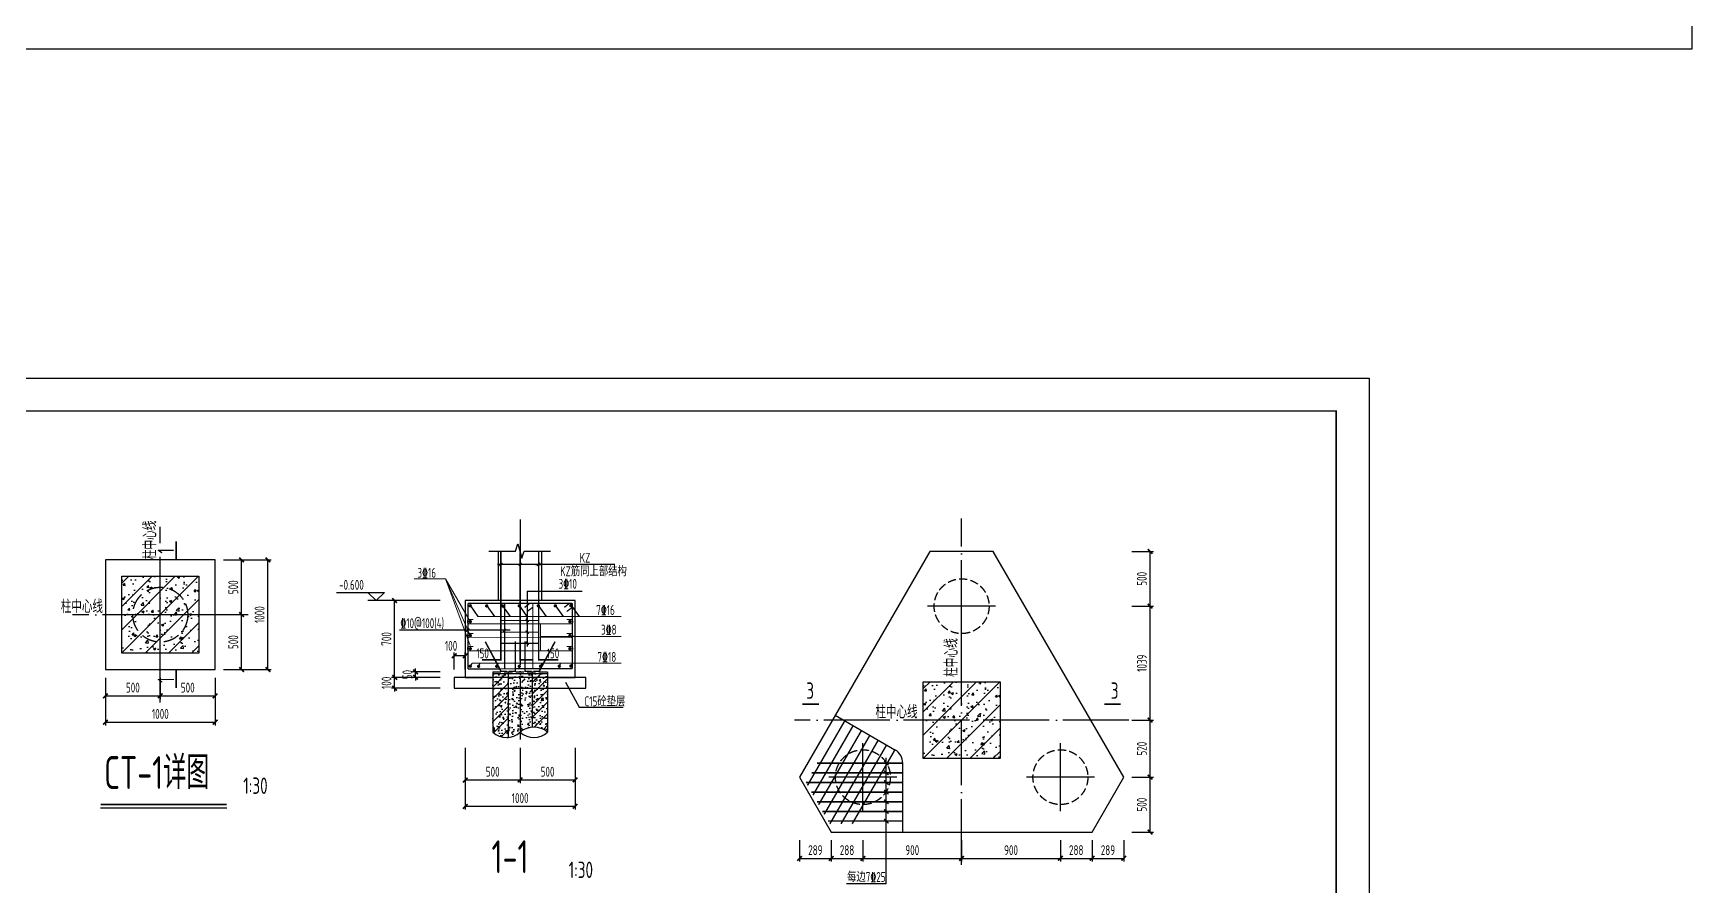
# Model space of a CAD drawing. Extents: x 9732137 to 18866768, y -962146 to 246094.
# Drawn here: x 9810778 to 9861157, y 81863 to 107776 of the extents above; entities that cross this region are included whole.
import ezdxf
from ezdxf.enums import TextEntityAlignment as Align

# ---------------------------------------------------------------- set-up
doc = ezdxf.new("R2010")
doc.units = 0
doc.header["$LTSCALE"] = 1000
doc.linetypes.add('DASH', pattern=[0.35, 0.25, -0.1])
doc.linetypes.add('DOTE', pattern=[2.42, 2, -0.2, 0.02, -0.2])
doc.layers.get('0').update_dxf_attribs({"linetype": 'CONTINUOUS'})
doc.layers.get('Defpoints').update_dxf_attribs({"linetype": 'CONTINUOUS'})
for name, color, linetype, lineweight in [('120', 9, 'CONTINUOUS', 18), ('1530', 3, 'CONTINUOUS', 18), ('rein', 6, 'ByLayer', 18)]:
    doc.layers.add(name, color=color, linetype=linetype, lineweight=lineweight)
for name, color, linetype in [('1506', 2, 'CONTINUOUS'), ('6', 7, 'CONTINUOUS'), ('708', 2, 'CONTINUOUS'), ('AXIS', 1, 'DOTE'), ('BORDER', 7, 'CONTINUOUS'), ('DIM', 3, 'CONTINUOUS'), ('DOTE', 1, 'DOTE'), ('HATCH', 254, 'CONTINUOUS'), ('NUM', 7, 'CONTINUOUS'), ('PUB_DIM', 3, 'CONTINUOUS'), ('PUB_TEXT', 7, 'CONTINUOUS'), ('TEXT', 7, 'CONTINUOUS'), ('THICK', 6, 'CONTINUOUS'), ('THIN', 7, 'CONTINUOUS'), ('文字', 7, 'CONTINUOUS'), ('桩', 3, 'CONTINUOUS'), ('桩中心线', 6, 'CONTINUOUS')]:
    doc.layers.add(name, color=color, linetype=linetype)
doc.styles.add('_HZTXT', font='txt', dxfattribs={"width": 0.8, "bigfont": 'HZTXT'})
doc.styles.add('TSSD_Dimension', font='Tssdeng.shx', dxfattribs={"width": 0.7, "bigfont": 'hztxt.shx'})
doc.styles.add('TSSD_Norm', font='Tssdeng.shx', dxfattribs={"width": 0.7, "bigfont": 'hztxt.shx'})
doc.styles.add('TSSD_Rein', font='Tssdeng.shx', dxfattribs={"width": 0.7, "bigfont": 'hztxt.shx'})
doc.dimstyles.new('TSSD_30_100', dxfattribs={"dimtxt": 300, "dimasz": 100, "dimexe": 100, "dimexo": 250, "dimgap": 100, "dimtad": 1, "dimdec": 0, "dimlfac": 0.3, "dimzin": 0, "dimdsep": 46, "dimtxsty": 'TSSD_Dimension', "dimblk": 'ARCHTICK', "dimcen": 0, "dimclrt": 7, "dimadec": 0, "dimazin": 0, "dimtfac": 1, "dimtdec": 0, "dimtix": 1, "dimtmove": 2, "dimatfit": 3, "dimfxl": 1, "dimtolj": 1, "dimtzin": 0, "dimarcsym": 0})
pattern_1 = [(50, (7773912.56, -1301421.8), (358.63009, -31.376067), [37.5, -412.5]), (355, (7773912.56, -1301421.8), (-69.375667, 376.096067), [30, -330]), (100.4514, (7773942.45, -1301424.4), (289.25469, 344.71977), [31.870095, -350.571056]), (46.1842, (7773912.56, -1301321.8), (533.620524, -82.75951), [56.25, -618.75]), (96.6356, (7773957.03, -1301328.7), (467.33135, 487.05894), [47.80514, -525.8565]), (351.1842, (7773912.56, -1301321.8), (467.33097, 487.0593), [45, -495]), (21, (7773962.56, -1301346.8), (298.453526, -201.309445), [37.5, -412.5]), (326, (7773962.56, -1301346.8), (121.657666, 362.57502), [30, -330]), (71.4514, (7773987.43, -1301363.58), (420.111314, 161.26525), [31.870095, -350.571056]), (37.5, (7773912.56, -1301421.8), (6.0799277, 166.446927), [0, -326, 0, -335, 0, -331.25]), (7.5, (7773912.56, -1301421.8), (131.534769, 197.205856), [0, -191, 0, -318.5, 0, -126.25]), (327.5, (7773801.06, -1301421.8), (266.911218, -11.277436), [0, -125, 0, -390, 0, -517.5]), (317.5, (7773751.06, -1301421.8), (291.593085, 50.052491), [0, -162.5, 0, -259, 0, -367.5]), (45, (7773912.56, -1301421.8), (-176.776695, 176.776695), [])]

# ---------------------------------------------------------------- blocks, each defined once
blk = doc.blocks.new('_ArchTick')
at = {"color": 0, "linetype": 'ByBlock', "const_width": 0.5}
blk.add_lwpolyline([(-0.71, -0.71), (0.71, 0.71)], dxfattribs=at)
blk = doc.blocks.new('*D925')
at = {"layer": 'Defpoints', "color": 0}
for p in [(9812973, 88437, 29), (9814640, 88437), (9814640, 87637)]:
    blk.add_point(p, dxfattribs=at)
at = {"layer": 'DIM', "color": 0, "lineweight": -2}
for p, q in [((9812973, 88187), (9812973, 87537)), ((9814640, 88187), (9814640, 87537)), ((9812973, 87637), (9814640, 87637))]:
    blk.add_line(p, q, dxfattribs=at)
at = {"layer": 'DIM', "color": 0, "lineweight": -2, "xscale": 100, "yscale": 100, "zscale": 100, "rotation": 180}
blk.add_blockref('_ArchTick', (9812973, 87637), dxfattribs=at)
at = {"layer": 'DIM', "color": 0, "lineweight": -2, "xscale": 100, "yscale": 100, "zscale": 100}
blk.add_blockref('_ArchTick', (9814640, 87637), dxfattribs=at)
at = {"layer": 'DIM', "color": 7, "insert": (9813806, 87887), "char_height": 300, "attachment_point": 5, "style": 'TSSD_Dimension'}
blk.add_mtext('\\A1;500', dxfattribs=at)
blk = doc.blocks.new('*D926')
at = {"layer": 'Defpoints', "color": 0}
for p in [(9814640, 88437), (9816306, 88437), (9816306, 87637)]:
    blk.add_point(p, dxfattribs=at)
at = {"layer": 'DIM', "color": 0, "lineweight": -2}
for p, q in [((9814640, 88187), (9814640, 87537)), ((9816306, 88187), (9816306, 87537)), ((9814640, 87637), (9816306, 87637))]:
    blk.add_line(p, q, dxfattribs=at)
at = {"layer": 'DIM', "color": 0, "lineweight": -2, "xscale": 100, "yscale": 100, "zscale": 100, "rotation": 180}
blk.add_blockref('_ArchTick', (9814640, 87637), dxfattribs=at)
at = {"layer": 'DIM', "color": 0, "lineweight": -2, "xscale": 100, "yscale": 100, "zscale": 100}
blk.add_blockref('_ArchTick', (9816306, 87637), dxfattribs=at)
at = {"layer": 'DIM', "color": 7, "insert": (9815473, 87887), "char_height": 300, "attachment_point": 5, "style": 'TSSD_Dimension'}
blk.add_mtext('\\A1;500', dxfattribs=at)
blk = doc.blocks.new('*D927')
at = {"layer": 'Defpoints', "color": 0}
for p in [(9816306, 90104), (9817106, 90104), (9816306, 88437)]:
    blk.add_point(p, dxfattribs=at)
at = {"layer": 'DIM', "color": 0, "lineweight": -2}
for p, q in [((9816556, 90104), (9817206, 90104)), ((9817106, 88437), (9817106, 90104)), ((9816556, 88437), (9817206, 88437))]:
    blk.add_line(p, q, dxfattribs=at)
at = {"layer": 'DIM', "color": 0, "lineweight": -2, "xscale": 100, "yscale": 100, "zscale": 100}
for p, rotation in [((9817106, 90104), 90), ((9817106, 88437), 270)]:
    blk.add_blockref('_ArchTick', p, dxfattribs=dict(at, rotation=rotation))
at = {"layer": 'DIM', "color": 7, "insert": (9816856, 89270), "char_height": 300, "attachment_point": 5, "rotation": 90, "style": 'TSSD_Dimension'}
blk.add_mtext('\\A1;500', dxfattribs=at)
blk = doc.blocks.new('*D928')
at = {"layer": 'Defpoints', "color": 0}
for p in [(9816306, 91770), (9817106, 91770), (9816306, 90104)]:
    blk.add_point(p, dxfattribs=at)
at = {"layer": 'DIM', "color": 0, "lineweight": -2}
for p, q in [((9816556, 91770), (9817206, 91770)), ((9817106, 90104), (9817106, 91770)), ((9816556, 90104), (9817206, 90104))]:
    blk.add_line(p, q, dxfattribs=at)
at = {"layer": 'DIM', "color": 0, "lineweight": -2, "xscale": 100, "yscale": 100, "zscale": 100}
for p, rotation in [((9817106, 91770), 90), ((9817106, 90104), 270)]:
    blk.add_blockref('_ArchTick', p, dxfattribs=dict(at, rotation=rotation))
at = {"layer": 'DIM', "color": 7, "insert": (9816856, 90937), "char_height": 300, "attachment_point": 5, "rotation": 90, "style": 'TSSD_Dimension'}
blk.add_mtext('\\A1;500', dxfattribs=at)
blk = doc.blocks.new('*D929')
at = {"layer": 'Defpoints', "color": 0}
for p in [(9812973, 88437, 29), (9816306, 88437), (9816306, 86837)]:
    blk.add_point(p, dxfattribs=at)
at = {"layer": 'DIM', "color": 0, "lineweight": -2}
for p, q in [((9812973, 88187), (9812973, 86737)), ((9816306, 88187), (9816306, 86737)), ((9812973, 86837), (9816306, 86837))]:
    blk.add_line(p, q, dxfattribs=at)
at = {"layer": 'DIM', "color": 0, "lineweight": -2, "xscale": 100, "yscale": 100, "zscale": 100, "rotation": 180}
blk.add_blockref('_ArchTick', (9812973, 86837), dxfattribs=at)
at = {"layer": 'DIM', "color": 0, "lineweight": -2, "xscale": 100, "yscale": 100, "zscale": 100}
blk.add_blockref('_ArchTick', (9816306, 86837), dxfattribs=at)
at = {"layer": 'DIM', "color": 7, "insert": (9814640, 87087), "char_height": 300, "attachment_point": 5, "style": 'TSSD_Dimension'}
blk.add_mtext('\\A1;1000', dxfattribs=at)
blk = doc.blocks.new('*D930')
at = {"layer": 'Defpoints', "color": 0}
for p in [(9816306, 91770), (9817906, 91770), (9816306, 88437)]:
    blk.add_point(p, dxfattribs=at)
at = {"layer": 'DIM', "color": 0, "lineweight": -2}
for p, q in [((9816556, 91770), (9818006, 91770)), ((9817906, 88437), (9817906, 91770)), ((9816556, 88437), (9818006, 88437))]:
    blk.add_line(p, q, dxfattribs=at)
at = {"layer": 'DIM', "color": 0, "lineweight": -2, "xscale": 100, "yscale": 100, "zscale": 100}
for p, rotation in [((9817906, 91770), 90), ((9817906, 88437), 270)]:
    blk.add_blockref('_ArchTick', p, dxfattribs=dict(at, rotation=rotation))
at = {"layer": 'DIM', "color": 7, "insert": (9817656, 90104), "char_height": 300, "attachment_point": 5, "rotation": 90, "style": 'TSSD_Dimension'}
blk.add_mtext('\\A1;1000', dxfattribs=at)
blk = doc.blocks.new('*D931')
at = {"layer": 'Defpoints', "color": 0}
for p in [(9825569, 86311), (9827236, 86311), (9827236, 85081)]:
    blk.add_point(p, dxfattribs=at)
at = {"layer": 'PUB_DIM', "color": 0, "lineweight": -2}
for p, q in [((9825569, 86061), (9825569, 84981)), ((9827236, 86061), (9827236, 84981)), ((9825569, 85081), (9827236, 85081))]:
    blk.add_line(p, q, dxfattribs=at)
at = {"layer": 'PUB_DIM', "color": 0, "lineweight": -2, "xscale": 100, "yscale": 100, "zscale": 100, "rotation": 180}
blk.add_blockref('_ArchTick', (9825569, 85081), dxfattribs=at)
at = {"layer": 'PUB_DIM', "color": 0, "lineweight": -2, "xscale": 100, "yscale": 100, "zscale": 100}
blk.add_blockref('_ArchTick', (9827236, 85081), dxfattribs=at)
at = {"layer": 'PUB_DIM', "color": 7, "insert": (9826402, 85331), "char_height": 300, "attachment_point": 5, "style": 'TSSD_Rein'}
blk.add_mtext('\\A1;500', dxfattribs=at)
blk = doc.blocks.new('*D932')
at = {"layer": 'Defpoints', "color": 0}
for p in [(9823902, 86311), (9825569, 86311), (9825569, 85081)]:
    blk.add_point(p, dxfattribs=at)
at = {"layer": 'PUB_DIM', "color": 0, "lineweight": -2}
for p, q in [((9823902, 86061), (9823902, 84981)), ((9825569, 86061), (9825569, 84981)), ((9823902, 85081), (9825569, 85081))]:
    blk.add_line(p, q, dxfattribs=at)
at = {"layer": 'PUB_DIM', "color": 0, "lineweight": -2, "xscale": 100, "yscale": 100, "zscale": 100, "rotation": 180}
blk.add_blockref('_ArchTick', (9823902, 85081), dxfattribs=at)
at = {"layer": 'PUB_DIM', "color": 0, "lineweight": -2, "xscale": 100, "yscale": 100, "zscale": 100}
blk.add_blockref('_ArchTick', (9825569, 85081), dxfattribs=at)
at = {"layer": 'PUB_DIM', "color": 7, "insert": (9824736, 85331), "char_height": 300, "attachment_point": 5, "style": 'TSSD_Rein'}
blk.add_mtext('\\A1;500', dxfattribs=at)
blk = doc.blocks.new('*D933')
at = {"layer": 'Defpoints', "color": 0}
for p in [(9823902, 86311), (9827236, 86311), (9827236, 84281)]:
    blk.add_point(p, dxfattribs=at)
at = {"layer": 'PUB_DIM', "color": 0, "lineweight": -2}
for p, q in [((9823902, 86061), (9823902, 84181)), ((9827236, 86061), (9827236, 84181)), ((9823902, 84281), (9827236, 84281))]:
    blk.add_line(p, q, dxfattribs=at)
at = {"layer": 'PUB_DIM', "color": 0, "lineweight": -2, "xscale": 100, "yscale": 100, "zscale": 100, "rotation": 180}
blk.add_blockref('_ArchTick', (9823902, 84281), dxfattribs=at)
at = {"layer": 'PUB_DIM', "color": 0, "lineweight": -2, "xscale": 100, "yscale": 100, "zscale": 100}
blk.add_blockref('_ArchTick', (9827236, 84281), dxfattribs=at)
at = {"layer": 'PUB_DIM', "color": 7, "insert": (9825569, 84531), "char_height": 300, "attachment_point": 5, "style": 'TSSD_Rein'}
blk.add_mtext('\\A1;1000', dxfattribs=at)
blk = doc.blocks.new('*D934')
at = {"layer": 'Defpoints', "color": 0}
for p in [(9821758, 88199), (9823391, 88199), (9823391, 87866)]:
    blk.add_point(p, dxfattribs=at)
at = {"layer": 'PUB_DIM', "color": 0, "lineweight": -2}
for p, q in [((9823141, 88199), (9821658, 88199)), ((9821758, 88199), (9821758, 88299)), ((9821758, 87866), (9821758, 88199)), ((9823141, 87866), (9821658, 87866)), ((9821758, 87866), (9821758, 87766))]:
    blk.add_line(p, q, dxfattribs=at)
at = {"layer": 'PUB_DIM', "color": 0, "lineweight": -2, "xscale": 100, "yscale": 100, "zscale": 100}
for p, rotation in [((9821758, 88199), 270), ((9821758, 87866), 90)]:
    blk.add_blockref('_ArchTick', p, dxfattribs=dict(at, rotation=rotation))
at = {"layer": 'PUB_DIM', "color": 7, "insert": (9821508, 88032), "char_height": 300, "attachment_point": 5, "rotation": 90, "style": 'TSSD_Rein'}
blk.add_mtext('\\A1;100', dxfattribs=at)
blk = doc.blocks.new('*D935')
at = {"layer": 'Defpoints', "color": 0}
for p in [(9823569, 88855), (9823569, 88189), (9823902, 88189)]:
    blk.add_point(p, dxfattribs=at)
at = {"layer": 'PUB_DIM', "color": 0, "lineweight": -2}
for p, q in [((9823569, 88439), (9823569, 88955)), ((9823902, 88855), (9823569, 88855)), ((9823902, 88439), (9823902, 88955))]:
    blk.add_line(p, q, dxfattribs=at)
at = {"layer": 'PUB_DIM', "color": 0, "lineweight": -2, "xscale": 100, "yscale": 100, "zscale": 100, "rotation": 180}
blk.add_blockref('_ArchTick', (9823569, 88855), dxfattribs=at)
at = {"layer": 'PUB_DIM', "color": 0, "lineweight": -2, "xscale": 100, "yscale": 100, "zscale": 100}
blk.add_blockref('_ArchTick', (9823902, 88855), dxfattribs=at)
at = {"layer": 'PUB_DIM', "color": 7, "insert": (9823471, 89155), "char_height": 300, "attachment_point": 5, "style": 'TSSD_Rein'}
blk.add_mtext('\\A1;100', dxfattribs=at)
blk = doc.blocks.new('*D936')
at = {"layer": 'Defpoints', "color": 0}
for p in [(9822395, 88366), (9823391, 88366), (9823391, 88199)]:
    blk.add_point(p, dxfattribs=at)
at = {"layer": 'PUB_DIM', "color": 0, "lineweight": -2}
for p, q in [((9823141, 88366), (9822295, 88366)), ((9823141, 88199), (9822295, 88199)), ((9822395, 88366), (9822395, 88466)), ((9822395, 88199), (9822395, 88366)), ((9822395, 88199), (9822395, 88099))]:
    blk.add_line(p, q, dxfattribs=at)
at = {"layer": 'PUB_DIM', "color": 0, "lineweight": -2, "xscale": 100, "yscale": 100, "zscale": 100}
for p, rotation in [((9822395, 88366), 270), ((9822395, 88199), 90)]:
    blk.add_blockref('_ArchTick', p, dxfattribs=dict(at, rotation=rotation))
at = {"layer": 'PUB_DIM', "color": 7, "insert": (9822145, 88282), "char_height": 300, "attachment_point": 5, "rotation": 90, "style": 'TSSD_Rein'}
blk.add_mtext('\\A1;50', dxfattribs=at)
blk = doc.blocks.new('_DIMX')
blk.add_line((-150, 0), (150, 0))
at = {"const_width": 50}
blk.add_lwpolyline([(-70, -70), (70, 70)], dxfattribs=at)
blk = doc.blocks.new('*D937')
at = {"layer": 'Defpoints', "color": 0}
for p in [(9821758, 90532), (9823391, 90532), (9823391, 88199)]:
    blk.add_point(p, dxfattribs=at)
at = {"layer": 'PUB_DIM', "color": 0, "lineweight": -2}
for p, q in [((9823141, 90532), (9821658, 90532)), ((9821758, 88199), (9821758, 90532)), ((9823141, 88199), (9821658, 88199))]:
    blk.add_line(p, q, dxfattribs=at)
at = {"layer": 'PUB_DIM', "color": 0, "lineweight": -2, "xscale": 100, "yscale": 100, "zscale": 100}
for p, rotation in [((9821758, 90532), 90), ((9821758, 88199), 270)]:
    blk.add_blockref('_ArchTick', p, dxfattribs=dict(at, rotation=rotation))
at = {"layer": 'PUB_DIM', "color": 7, "insert": (9821508, 89366), "char_height": 300, "attachment_point": 5, "rotation": 90, "style": 'TSSD_Rein'}
blk.add_mtext('\\A1;700', dxfattribs=at)
blk = doc.blocks.new('*D1071')
at = {"layer": 'Defpoints', "color": 0}
for p in [(9834054, 83498), (9835017, 83498), (9835017, 82698)]:
    blk.add_point(p, dxfattribs=at)
at = {"layer": 'DIM', "color": 0, "lineweight": -2}
for p, q in [((9834054, 83248), (9834054, 82598)), ((9835017, 83248), (9835017, 82598)), ((9834054, 82698), (9835017, 82698))]:
    blk.add_line(p, q, dxfattribs=at)
at = {"layer": 'DIM', "color": 0, "lineweight": -2, "xscale": 100, "yscale": 100, "zscale": 100, "rotation": 180}
blk.add_blockref('_ArchTick', (9834054, 82698), dxfattribs=at)
at = {"layer": 'DIM', "color": 0, "lineweight": -2, "xscale": 100, "yscale": 100, "zscale": 100}
blk.add_blockref('_ArchTick', (9835017, 82698), dxfattribs=at)
at = {"layer": 'DIM', "color": 7, "insert": (9834536, 82948), "char_height": 300, "attachment_point": 5, "style": 'TSSD_Dimension'}
blk.add_mtext('\\A1;289', dxfattribs=at)
blk = doc.blocks.new('*D1072')
at = {"layer": 'Defpoints', "color": 0}
for p in [(9835017, 83498), (9835979, 83498), (9835979, 82698)]:
    blk.add_point(p, dxfattribs=at)
at = {"layer": 'DIM', "color": 0, "lineweight": -2}
for p, q in [((9835017, 83248), (9835017, 82598)), ((9835979, 83248), (9835979, 82598)), ((9835017, 82698), (9835979, 82698))]:
    blk.add_line(p, q, dxfattribs=at)
at = {"layer": 'DIM', "color": 0, "lineweight": -2, "xscale": 100, "yscale": 100, "zscale": 100, "rotation": 180}
blk.add_blockref('_ArchTick', (9835017, 82698), dxfattribs=at)
at = {"layer": 'DIM', "color": 0, "lineweight": -2, "xscale": 100, "yscale": 100, "zscale": 100}
blk.add_blockref('_ArchTick', (9835979, 82698), dxfattribs=at)
at = {"layer": 'DIM', "color": 7, "insert": (9835498, 82948), "char_height": 300, "attachment_point": 5, "style": 'TSSD_Dimension'}
blk.add_mtext('\\A1;288', dxfattribs=at)
blk = doc.blocks.new('*D1073')
at = {"layer": 'Defpoints', "color": 0}
for p in [(9835979, 83498), (9838979, 83498), (9838979, 82698)]:
    blk.add_point(p, dxfattribs=at)
at = {"layer": 'DIM', "color": 0, "lineweight": -2}
for p, q in [((9835979, 83248), (9835979, 82598)), ((9838979, 83248), (9838979, 82598)), ((9835979, 82698), (9838979, 82698))]:
    blk.add_line(p, q, dxfattribs=at)
at = {"layer": 'DIM', "color": 0, "lineweight": -2, "xscale": 100, "yscale": 100, "zscale": 100, "rotation": 180}
blk.add_blockref('_ArchTick', (9835979, 82698), dxfattribs=at)
at = {"layer": 'DIM', "color": 0, "lineweight": -2, "xscale": 100, "yscale": 100, "zscale": 100}
blk.add_blockref('_ArchTick', (9838979, 82698), dxfattribs=at)
at = {"layer": 'DIM', "color": 7, "insert": (9837479, 82948), "char_height": 300, "attachment_point": 5, "style": 'TSSD_Dimension'}
blk.add_mtext('\\A1;900', dxfattribs=at)
blk = doc.blocks.new('*D1074')
at = {"layer": 'Defpoints', "color": 0}
for p in [(9838979, 83498), (9841978, 83498), (9841978, 82698)]:
    blk.add_point(p, dxfattribs=at)
at = {"layer": 'DIM', "color": 0, "lineweight": -2}
for p, q in [((9838979, 83248), (9838979, 82598)), ((9841978, 83248), (9841978, 82598)), ((9838979, 82698), (9841978, 82698))]:
    blk.add_line(p, q, dxfattribs=at)
at = {"layer": 'DIM', "color": 0, "lineweight": -2, "xscale": 100, "yscale": 100, "zscale": 100, "rotation": 180}
blk.add_blockref('_ArchTick', (9838979, 82698), dxfattribs=at)
at = {"layer": 'DIM', "color": 0, "lineweight": -2, "xscale": 100, "yscale": 100, "zscale": 100}
blk.add_blockref('_ArchTick', (9841978, 82698), dxfattribs=at)
at = {"layer": 'DIM', "color": 7, "insert": (9840479, 82948), "char_height": 300, "attachment_point": 5, "style": 'TSSD_Dimension'}
blk.add_mtext('\\A1;900', dxfattribs=at)
blk = doc.blocks.new('*D1075')
at = {"layer": 'Defpoints', "color": 0}
for p in [(9841978, 83498), (9842940, 83498), (9842940, 82698)]:
    blk.add_point(p, dxfattribs=at)
at = {"layer": 'DIM', "color": 0, "lineweight": -2}
for p, q in [((9841978, 83248), (9841978, 82598)), ((9842940, 83248), (9842940, 82598)), ((9841978, 82698), (9842940, 82698))]:
    blk.add_line(p, q, dxfattribs=at)
at = {"layer": 'DIM', "color": 0, "lineweight": -2, "xscale": 100, "yscale": 100, "zscale": 100, "rotation": 180}
blk.add_blockref('_ArchTick', (9841978, 82698), dxfattribs=at)
at = {"layer": 'DIM', "color": 0, "lineweight": -2, "xscale": 100, "yscale": 100, "zscale": 100}
blk.add_blockref('_ArchTick', (9842940, 82698), dxfattribs=at)
at = {"layer": 'DIM', "color": 7, "insert": (9842459, 82948), "char_height": 300, "attachment_point": 5, "style": 'TSSD_Dimension'}
blk.add_mtext('\\A1;288', dxfattribs=at)
blk = doc.blocks.new('*D1076')
at = {"layer": 'Defpoints', "color": 0}
for p in [(9842940, 83498), (9843903, 83498), (9843903, 82698)]:
    blk.add_point(p, dxfattribs=at)
at = {"layer": 'DIM', "color": 0, "lineweight": -2}
for p, q in [((9842940, 83248), (9842940, 82598)), ((9843903, 83248), (9843903, 82598)), ((9842940, 82698), (9843903, 82698))]:
    blk.add_line(p, q, dxfattribs=at)
at = {"layer": 'DIM', "color": 0, "lineweight": -2, "xscale": 100, "yscale": 100, "zscale": 100, "rotation": 180}
blk.add_blockref('_ArchTick', (9842940, 82698), dxfattribs=at)
at = {"layer": 'DIM', "color": 0, "lineweight": -2, "xscale": 100, "yscale": 100, "zscale": 100}
blk.add_blockref('_ArchTick', (9843903, 82698), dxfattribs=at)
at = {"layer": 'DIM', "color": 7, "insert": (9843422, 82948), "char_height": 300, "attachment_point": 5, "style": 'TSSD_Dimension'}
blk.add_mtext('\\A1;289', dxfattribs=at)
blk = doc.blocks.new('*D1077')
at = {"layer": 'Defpoints', "color": 0}
for p in [(9843903, 85164), (9844703, 85164), (9843903, 83498)]:
    blk.add_point(p, dxfattribs=at)
at = {"layer": 'DIM', "color": 0, "lineweight": -2}
for p, q in [((9844153, 85164), (9844803, 85164)), ((9844703, 83498), (9844703, 85164)), ((9844153, 83498), (9844803, 83498))]:
    blk.add_line(p, q, dxfattribs=at)
at = {"layer": 'DIM', "color": 0, "lineweight": -2, "xscale": 100, "yscale": 100, "zscale": 100}
for p, rotation in [((9844703, 85164), 90), ((9844703, 83498), 270)]:
    blk.add_blockref('_ArchTick', p, dxfattribs=dict(at, rotation=rotation))
at = {"layer": 'DIM', "color": 7, "insert": (9844453, 84331), "char_height": 300, "attachment_point": 5, "rotation": 90, "style": 'TSSD_Dimension'}
blk.add_mtext('\\A1;500', dxfattribs=at)
blk = doc.blocks.new('*D1078')
at = {"layer": 'Defpoints', "color": 0}
for p in [(9843903, 86897), (9844703, 86897), (9843903, 85164)]:
    blk.add_point(p, dxfattribs=at)
at = {"layer": 'DIM', "color": 0, "lineweight": -2}
for p, q in [((9844153, 86897), (9844803, 86897)), ((9844703, 85164), (9844703, 86897)), ((9844153, 85164), (9844803, 85164))]:
    blk.add_line(p, q, dxfattribs=at)
at = {"layer": 'DIM', "color": 0, "lineweight": -2, "xscale": 100, "yscale": 100, "zscale": 100}
for p, rotation in [((9844703, 86897), 90), ((9844703, 85164), 270)]:
    blk.add_blockref('_ArchTick', p, dxfattribs=dict(at, rotation=rotation))
at = {"layer": 'DIM', "color": 7, "insert": (9844453, 86031), "char_height": 300, "attachment_point": 5, "rotation": 90, "style": 'TSSD_Dimension'}
blk.add_mtext('\\A1;520', dxfattribs=at)
blk = doc.blocks.new('*D1079')
at = {"layer": 'Defpoints', "color": 0}
for p in [(9843903, 90361), (9844703, 90361), (9843903, 86897)]:
    blk.add_point(p, dxfattribs=at)
at = {"layer": 'DIM', "color": 0, "lineweight": -2}
for p, q in [((9844153, 90361), (9844803, 90361)), ((9844703, 86897), (9844703, 90361)), ((9844153, 86897), (9844803, 86897))]:
    blk.add_line(p, q, dxfattribs=at)
at = {"layer": 'DIM', "color": 0, "lineweight": -2, "xscale": 100, "yscale": 100, "zscale": 100}
for p, rotation in [((9844703, 90361), 90), ((9844703, 86897), 270)]:
    blk.add_blockref('_ArchTick', p, dxfattribs=dict(at, rotation=rotation))
at = {"layer": 'DIM', "color": 7, "insert": (9844453, 88629), "char_height": 300, "attachment_point": 5, "rotation": 90, "style": 'TSSD_Dimension'}
blk.add_mtext('\\A1;1039', dxfattribs=at)
blk = doc.blocks.new('*D1080')
at = {"layer": 'Defpoints', "color": 0}
for p in [(9843903, 92027), (9844703, 92027), (9843903, 90361)]:
    blk.add_point(p, dxfattribs=at)
at = {"layer": 'DIM', "color": 0, "lineweight": -2}
for p, q in [((9844153, 92027), (9844803, 92027)), ((9844703, 90361), (9844703, 92027)), ((9844153, 90361), (9844803, 90361))]:
    blk.add_line(p, q, dxfattribs=at)
at = {"layer": 'DIM', "color": 0, "lineweight": -2, "xscale": 100, "yscale": 100, "zscale": 100}
for p, rotation in [((9844703, 92027), 90), ((9844703, 90361), 270)]:
    blk.add_blockref('_ArchTick', p, dxfattribs=dict(at, rotation=rotation))
at = {"layer": 'DIM', "color": 7, "insert": (9844453, 91194), "char_height": 300, "attachment_point": 5, "rotation": 90, "style": 'TSSD_Dimension'}
blk.add_mtext('\\A1;500', dxfattribs=at)

msp = doc.modelspace()

# ---------------------------------------------------------------- hatches: boundary and pattern name
h = msp.add_hatch()
h.set_pattern_fill('AR-CONC', color=256, scale=2, style=0)
h.set_pattern_definition([(50, (9673662.83, 169851), (364.36934, -31.87817), [38.1, -419.1]), (355, (9673662.83, 169851), (-70.48565, 382.1133), [30.48, -335.28]), (100.451, (9673693.2, 169848.34), (293.885, 350.2334), [32.38, -356.18]), (46.1842, (9673662.83, 169952.6), (542.1581, -84.0847), [57.15, -628.65]), (96.6356, (9673708, 169945.6), (474.8085, 494.8511), [48.57, -534.27]), (351.184, (9673662.83, 169952.6), (474.8092, 494.8502), [45.72, -502.92]), (21, (9673713.63, 169927.2), (303.22976, -204.53104), [38.1, -419.1]), (326, (9673713.63, 169927.2), (123.60406, 368.3759), [30.48, -335.28]), (71.4514, (9673738.9, 169910.15), (426.833, 163.8457), [32.38, -356.18]), (37.5, (9673662.83, 169850.99), (6.17721, 169.11008), [0, -331.216, 0, -340.36, 0, -336.55]), (7.5, (9673662.83, 169851), (133.63933, 200.36115), [0, -194.056, 0, -323.596, 0, -128.27]), (327.5, (9673549.55, 169850.99), (271.18119, -11.45749), [0, -127, 0, -396.24, 0, -525.78]), (317.5, (9673498.75, 169851), (296.25836, 50.85298), [0, -165.1, 0, -263.144, 0, -373.38])])
h.paths.add_polyline_path([(9825935.6, 87699.1), (9825202.3, 87699.1), (9825202.3, 86369.9, 0.2532843), (9825571.9, 86531.1, -0.2455893), (9825935.6, 86687.9)])
h.paths.add_polyline_path([(9825935.6, 88032.4), (9825202.3, 88032.4), (9825202.3, 87699.1), (9825935.6, 87699.1)])
h.paths.add_polyline_path([(9825935.6, 88315.8), (9825202.3, 88315.8), (9825202.3, 88032.4), (9825935.6, 88032.4)])
at = {"layer": 'HATCH'}
h = msp.add_hatch(dxfattribs=at)
h.set_pattern_fill('ARMORED', color=256, scale=100, style=0)
h.set_pattern_definition([(50, (7775016.9, -1318069.45), (717.26018, -62.75213), [75, -825]), (355, (7775016.9, -1318069.45), (-138.75133, 752.19213), [60, -660]), (100.4514, (7775076.7, -1318074.7), (578.50938, 689.43954), [63.7402, -701.14211]), (46.1842, (7775016.9, -1317869.45), (1067.24105, -165.519), [112.5, -1237.5]), (96.6356, (7775105.9, -1317883.2), (934.6627, 974.11787), [95.6103, -1051.713]), (351.1842, (7775016.9, -1317869.4), (934.66195, 974.1186), [90, -990]), (21, (7775116.9, -1317919.45), (596.90705, -402.61889), [75, -825]), (326, (7775116.9, -1317919.45), (243.31533, 725.15005), [60, -660]), (71.4514, (7775166.7, -1317953), (840.22263, 322.5305), [63.7402, -701.14211]), (37.5, (7775016.93, -1318069.45), (12.159855, 332.893854), [0, -652, 0, -670, 0, -662.5]), (7.5, (7775016.93, -1318069.45), (263.06954, 394.41171), [0, -382, 0, -637, 0, -252.5]), (327.5, (7774793.93, -1318069.45), (533.822436, -22.554872), [0, -250, 0, -780, 0, -1035]), (317.5, (7774693.93, -1318069.45), (583.18617, 100.10498), [0, -325, 0, -518, 0, -735]), (45, (7775016.93, -1318069.45), (-353.55339, 353.55339), [])])
h.paths.add_polyline_path([(9815806.4, 91270.3), (9813473, 91270.3), (9813473, 88937), (9815806.4, 88937)])
h = msp.add_hatch(dxfattribs=at)
h.set_pattern_fill('ARMORED', color=256, scale=50, style=0)
h.set_pattern_definition(pattern_1)
h.paths.add_polyline_path([(9825202.3, 88315.8), (9824735.6, 88315.8), (9824735.6, 86534, 0.2100545), (9825202.3, 86370.2)])
h = msp.add_hatch(dxfattribs=at)
h.set_pattern_fill('ARMORED', color=256, scale=50, style=0)
h.set_pattern_definition(pattern_1)
h.paths.add_polyline_path([(9826402.3, 88315.8), (9825935.6, 88315.8), (9825935.6, 86686.9, -0.2052476), (9826402.3, 86531.1)])
h = msp.add_hatch(dxfattribs=at)
h.set_pattern_fill('ARMORED', color=256, scale=100, style=0)
h.set_pattern_definition([(50, (7799355.97, -1321275.9), (717.26018, -62.75213), [75, -825]), (355, (7799356, -1321275.9), (-138.75133, 752.19213), [60, -660]), (100.4514, (7799415.74, -1321281.15), (578.50938, 689.43954), [63.7402, -701.14211]), (46.1842, (7799356, -1321075.9), (1067.24105, -165.519), [112.5, -1237.5]), (96.6356, (7799444.9, -1321089.7), (934.6627, 974.11787), [95.6103, -1051.713]), (351.1842, (7799356, -1321075.9), (934.66195, 974.1186), [90, -990]), (21, (7799455.97, -1321125.9), (596.90705, -402.61889), [75, -825]), (326, (7799456, -1321125.9), (243.31533, 725.15005), [60, -660]), (71.4514, (7799505.7, -1321159.5), (840.22263, 322.5305), [63.7402, -701.14211]), (37.5, (7799355.97, -1321275.92), (12.159855, 332.893854), [0, -652, 0, -670, 0, -662.5]), (7.5, (7799355.97, -1321275.9), (263.06954, 394.41171), [0, -382, 0, -637, 0, -252.5]), (327.5, (7799132.97, -1321275.92), (533.822436, -22.554872), [0, -250, 0, -780, 0, -1035]), (317.5, (7799032.97, -1321275.9), (583.18617, 100.10498), [0, -325, 0, -518, 0, -735]), (45, (7799355.97, -1321275.9), (-353.55339, 353.55339), [])])
h.paths.add_polyline_path([(9840145.4, 88063.8), (9837812.1, 88063.8), (9837812.1, 85730.5), (9840145.4, 85730.5)])

# ---------------------------------------------------------------- linework, layer by layer
for p, q in [((9824902.3, 92037.4), (9824902.3, 90532.8)), ((9826215.6, 92037.4), (9826215.6, 90532.8)), ((9825784.9, 90822.7), (9827452.5, 90822.7)), ((9824056.3, 90376.5), (9824287.7, 90043.2)), ((9824556.1, 90372.4), (9824786.6, 90043.2)), ((9825038, 90372.4), (9825268.5, 90043.2)), ((9825545.5, 90372.4), (9825776, 90043.2)), ((9826124.3, 90376.5), (9826357.7, 90043.2)), ((9826641, 90374.3), (9826872.8, 90043.2)), ((9827127.1, 90376.5), (9827360.4, 90043.2)), ((9825266.2, 89632.6), (9821900.9, 89632.6)), ((9824056.3, 88535.2), (9824107.3, 88633.6)), ((9824307, 88533.6), (9824358.9, 88633.6)), ((9824735.6, 88365.8), (9824735.6, 86534)), ((9824735.6, 88315.8), (9826402.3, 88315.8)), ((9824856.5, 88533.6), (9824908.4, 88633.6)), ((9825202.3, 88365.8), (9825202.3, 86369.7)), ((9825542.5, 88533.6), (9825594.4, 88633.6)), ((9825935.6, 88365.8), (9825935.6, 86687.8)), ((9826186.6, 88537.6), (9826236.4, 88633.6)), ((9826402.3, 88365.8), (9826402.3, 86531.1)), ((9826757.6, 88535.4), (9826808.5, 88633.6)), ((9827108.8, 88543.6), (9827155.5, 88633.6))]:
    msp.add_line(p, q)
at = {"color": 0, "linetype": 'ByBlock'}
for p, q in [((9828442.7, 91632.5), (9824986.3, 91632.5)), ((9825784.9, 90822.7), (9825784.9, 89133.9))]:
    msp.add_line(p, q, dxfattribs=at)
at = {"linetype": 'DASH'}
msp.add_line((9824735.6, 88365.8), (9826402.3, 88365.8), dxfattribs=at)
at = {"color": 1}
for points, const_width in [([(9824408.2, 88731.8), (9824985.6, 88731.8), (9824985.6, 92037.4)], 46.7), ([(9825568.9, 92000.7), (9825568.9, 88731.8), (9825934.9, 88731.8)], 46.7), ([(9826729.6, 88731.8), (9826132.3, 88731.8), (9826132.3, 92037.4)], 46.7), ([(9823984.3, 90447.2), (9827157.7, 90447.2)], 40), ([(9823984.3, 88456.4), (9823984.3, 90447.2)], 40), ([(9827157.7, 90447.2), (9827157.7, 88460)], 40), ([(9824985.6, 89928.1), (9826122.9, 89928.1)], 33.3), ([(9824985.6, 89572.3), (9826122.9, 89572.3)], 33.3), ([(9824985.6, 89233.9), (9826122.9, 89233.9)], 33.3), ([(9825422.3, 89298.1), (9825422.3, 88382.4), (9825216.5, 88382.4)], 45), ([(9825715.5, 89298.1), (9825715.5, 88382.4), (9825921.4, 88382.4)], 45), ([(9827157.7, 88460), (9823984.3, 88456.4)], 40)]:
    msp.add_lwpolyline(points, dxfattribs=dict(at, const_width=const_width))
for points in [[(9826402.3, 88199.1), (9827235.6, 88199.1), (9827235.6, 90532.8), (9823902.3, 90532.8), (9823902.3, 88199.1), (9824735.6, 88199.1)], [(9827568.9, 88199.1), (9823568.9, 88199.1), (9823568.9, 87865.8), (9827568.9, 87865.8), (9827568.9, 88199.1)]]:
    msp.add_lwpolyline(points)
at = {"const_width": 50}
for points in [[(9824028.3, 90374.2, 1), (9824078.3, 90374.2, 1)], [(9824528.2, 90370.1, 1), (9824578.2, 90370.1, 1)], [(9825010, 90370.1, 1), (9825060, 90370.1, 1)], [(9825517.5, 90370.1, 1), (9825567.5, 90370.1, 1)], [(9826096.4, 90374.2, 1), (9826146.4, 90374.2, 1)], [(9826613.1, 90372, 1), (9826663.1, 90372, 1)], [(9827083.8, 90380.2, 1), (9827133.8, 90380.2, 1)], [(9824031.1, 89892.2, 1), (9824081.1, 89892.2, 1)], [(9827054.8, 89892.2, 1), (9827104.8, 89892.2, 1)], [(9824031.1, 89469.9, 1), (9824081.1, 89469.9, 1)], [(9827054.8, 89469.9, 1), (9827104.8, 89469.9, 1)], [(9824031.1, 89070.6, 1), (9824081.1, 89070.6, 1)], [(9827054.8, 89070.6, 1), (9827104.8, 89070.6, 1)], [(9824028.3, 88537.6, 1), (9824078.3, 88537.6, 1)], [(9824282, 88533.6, 1), (9824332, 88533.6, 1)], [(9824831.5, 88533.6, 1), (9824881.5, 88533.6, 1)], [(9825517.5, 88533.6, 1), (9825567.5, 88533.6, 1)], [(9826161.6, 88537.6, 1), (9826211.6, 88537.6, 1)], [(9826732.6, 88535.4, 1), (9826782.6, 88535.4, 1)], [(9827083.8, 88543.6, 1), (9827133.8, 88543.6, 1)]]:
    msp.add_lwpolyline(points, format="xyb", close=True, dxfattribs=at)
at = {"const_width": 33.3}
for points in [[(9823934.4, 89585.9), (9824027.8, 89679.3)], [(9825047.7, 89581.3), (9825141.1, 89674.6)]]:
    msp.add_lwpolyline(points, dxfattribs=at)
at = {"color": 1}
for points in [[(9825172, 88382.4, 45, 45, 0), (9824988.9, 88382.4, 46.7, 46.7, 0), (9824509.1, 89283.7, 46.7, 46.7, 0)], [(9825965.8, 88382.4, 45, 45, 0), (9826148.9, 88382.4, 46.7, 46.7, 0), (9826628.8, 89283.7, 46.7, 46.7, 0)]]:
    msp.add_lwpolyline(points, format="xyseb", dxfattribs=at)
for centre, radius, start, end in [((9825987.1, 86064.5), 624.5, 48.3321, 131.6679), ((9825155.3, 86983), 614.6, 226.92845, 312.66509), ((9825987.1, 86979.6), 611.2, 227.21128, 312.78872)]:
    msp.add_arc(centre, radius, start, end)
at = {"layer": '120'}
for p, q in [((9822352.7, 91189.6), (9823301.2, 91189.6)), ((9823301.2, 91189.6), (9824056.1, 89469.9)), ((9823301.2, 91189.6), (9824056.1, 89164.8)), ((9823301.2, 91189.6), (9824056.1, 89892.2)), ((9824287.7, 90043.2), (9828641, 90043.2)), ((9826189.3, 89004.6), (9826189.3, 89827.2)), ((9826189.3, 89437.3), (9828641, 89437.3)), ((9824107.3, 88633.6), (9828641, 88633.6))]:
    msp.add_line(p, q, dxfattribs=at)
at = {"layer": '1506', "elevation": 28.5}
msp.add_lwpolyline([(9812973, 88437), (9816306.4, 88437), (9816306.4, 91770.3), (9812973, 91770.3)], close=True, dxfattribs=at)
at = {"layer": '1506'}
msp.add_lwpolyline([(9838017.2, 92026.7), (9834054.2, 85164), (9835017.5, 83497.5), (9842940, 83497.5), (9843903.2, 85164), (9839940.3, 92026.7), (9838017.2, 92026.7)], dxfattribs=at)
at = {"layer": '1530'}
for p, q in [((9836690.6, 83664.1), (9836690.6, 83830.8)), ((9836690.6, 83830.8), (9836940.6, 83830.8))]:
    msp.add_line(p, q, dxfattribs=at)
at = {"layer": '6'}
for p, q in [((9835141.3, 87046.6), (9836954.4, 85999.8)), ((9837190.6, 83497.5), (9837190.6, 85590.8))]:
    msp.add_line(p, q, dxfattribs=at)
at = {"layer": '6', "color": 253}
for q in [(9836690.6, 85757.4), (9835480.4, 81919.6)]:
    msp.add_line((9836690.6, 81919.6), q, dxfattribs=at)
at = {"layer": '6', "color": 1, "const_width": 45}
for points in [[(9834295.3, 84914.1), (9835430.2, 86879.8)], [(9834464.6, 84620.8), (9835684.2, 86733.1)], [(9834634, 84327.4), (9835938.3, 86586.5)], [(9834803.4, 84034.1), (9836192.3, 86439.8)], [(9834976.6, 83747.4), (9836446.3, 86293.1)], [(9835315.3, 83747.4), (9836700.4, 86146.5)], [(9835654, 83747.4), (9836954.4, 85999.8)], [(9834420.4, 85297.4), (9837190.6, 85297.4)], [(9834589.7, 85590.8), (9837190.6, 85590.8)], [(9834251, 85004.1), (9837190.6, 85004.1)], [(9834412.7, 84710.8), (9837190.6, 84710.8)], [(9834582, 84417.4), (9837190.6, 84417.4)], [(9834751.4, 84124.1), (9837190.6, 84124.1)], [(9834920.8, 83830.8), (9837190.6, 83830.8)]]:
    msp.add_lwpolyline(points, dxfattribs=at)
at = {"layer": '6', "const_width": 45}
for points in [[(9836623.9, 85657.4), (9836757.2, 85524.1)], [(9836623.9, 85364.1), (9836757.2, 85230.8)], [(9836623.9, 85070.8), (9836757.2, 84937.4)], [(9836623.9, 84777.4), (9836757.2, 84644.1)], [(9836623.9, 84484.1), (9836757.2, 84350.8)], [(9836623.9, 84190.8), (9836757.2, 84057.4)], [(9836623.9, 83897.4), (9836757.2, 83764.1)]]:
    msp.add_lwpolyline(points, dxfattribs=at)
at = {"layer": '6'}
msp.add_arc((9836718.2, 85590.8), 472.3, 0, 60, dxfattribs=at)
at = {"layer": '708', "elevation": 28.5}
msp.add_lwpolyline([(9813473, 91270.3), (9815806.4, 91270.3), (9815806.4, 88937), (9813473, 88937)], close=True, dxfattribs=at)
at = {"layer": '708'}
msp.add_lwpolyline([(9837812.1, 88063.8), (9840145.4, 88063.8), (9840145.4, 85730.5), (9837812.1, 85730.5)], close=True, dxfattribs=at)
at = {"layer": 'AXIS', "color": 1, "linetype": 'DOTE'}
for p, q in [((9814639.7, 87437, 28.5), (9814639.7, 92770.3, 28.5)), ((9838978.7, 82497.5), (9838978.7, 93026.7)), ((9817306.4, 90103.6), (9811973, 90103.6)), ((9844055.5, 86897.2), (9833898.6, 86897.2))]:
    msp.add_line(p, q, dxfattribs=at)
at = {"layer": 'BORDER'}
for points in [[(9777056.8, 107293.7), (9777056.8, 166693.7), (9861156.8, 166693.7), (9861156.8, 107293.7)], [(9777056.8, 55293.7), (9777056.8, 97293.7), (9851356.8, 97293.7), (9851356.8, 55293.7)]]:
    msp.add_lwpolyline(points, close=True, dxfattribs=at)
at = {"layer": 'BORDER', "const_width": 50}
msp.add_lwpolyline([(9779556.8, 56293.7), (9779556.8, 96293.7), (9850356.8, 96293.7), (9850356.8, 56293.7)], close=True, dxfattribs=at)
at = {"layer": 'Defpoints', "color": 0, "linetype": 'ByBlock'}
for p in [(9824985.6, 91632.5), (9825568.3, 91632.5), (9825784.9, 89235.3)]:
    msp.add_point(p, dxfattribs=at)
at = {"layer": 'DOTE', "color": 1, "linetype": 'DOTE'}
msp.add_line((9825568.9, 93000.7), (9825568.9, 86311.4), dxfattribs=at)
at = {"layer": 'NUM', "const_width": 50}
msp.add_lwpolyline([(9812827.6, 84337), (9816660.2, 84337)], dxfattribs=at)
at = {"layer": 'NUM'}
msp.add_lwpolyline([(9812827.6, 84237), (9816660.2, 84237)], dxfattribs=at)
at = {"layer": 'PUB_DIM'}
for p, q in [((9819995.3, 90782.4), (9821446.4, 90782.4)), ((9821196.4, 90532.4), (9820946.4, 90782.4)), ((9821446.4, 90782.4), (9821196.4, 90532.4)), ((9821758, 90532.4), (9820939.7, 90532.4))]:
    msp.add_line(p, q, dxfattribs=at)
at = {"layer": 'PUB_DIM', "color": 1, "const_width": 40}
for points in [[(9825099.4, 90439.2), (9825099.4, 88457.5)], [(9825869.2, 90453.8), (9825706.5, 90323.8)], [(9825947.2, 90323.8), (9825781.2, 90199.8)], [(9825954.5, 90445.8), (9825954.5, 88458.8)], [(9827071.1, 90453.8), (9826908.4, 90323.8)], [(9827149.1, 90323.8), (9826983.1, 90199.8)]]:
    msp.add_lwpolyline(points, dxfattribs=at)
at = {"layer": 'rein', "const_width": 30}
for points in [[(9824151.1, 89957.2), (9824031.1, 89957.2, 1), (9824031.1, 89827.2), (9827104.8, 89827.2, 1), (9827104.8, 89957.2), (9826984.8, 89957.2)], [(9824151.1, 89534.9), (9824031.1, 89534.9, 1), (9824031.1, 89404.9), (9827104.8, 89404.9, 1), (9827104.8, 89534.9), (9826984.8, 89534.9)], [(9824151.1, 89134.6), (9824031.1, 89134.6, 1), (9824031.1, 89004.6), (9827104.8, 89004.6, 1), (9827104.8, 89134.6), (9826984.8, 89134.6)]]:
    msp.add_lwpolyline(points, format="xyb", dxfattribs=at)
at = {"layer": 'TEXT'}
for p, q in [((9826946.6, 88050), (9827358.7, 87289.2)), ((9827358.7, 87289.2), (9828698.7, 87289.2))]:
    msp.add_line(p, q, dxfattribs=at)
at = {"layer": 'THICK', "const_width": 50, "elevation": 57.1}
for points in [[(9815126.1, 91770.3), (9815126.1, 92327.5)], [(9815126.1, 88437), (9815126.1, 87879.8)]]:
    msp.add_lwpolyline(points, dxfattribs=at)
at = {"layer": 'THICK', "const_width": 50}
for points in [[(9834644.1, 87379.9), (9834144.1, 87379.9)], [(9843313.4, 87379.9), (9843813.4, 87379.9)]]:
    msp.add_lwpolyline(points, dxfattribs=at)
at = {"layer": 'THIN'}
msp.add_lwpolyline([(9824622.3, 92037.4), (9825428.9, 92037.4), (9825498.9, 92257.4), (9825618.9, 91817.4), (9825688.9, 92037.4), (9826495.6, 92037.4)], dxfattribs=at)
at = {"layer": '桩', "color": 6, "linetype": 'DASH'}
msp.add_lwpolyline([(9836740.6, 84997.4), (9834640.6, 84997.4)], dxfattribs=at)
at = {"layer": '桩', "linetype": 'DASH'}
for centre in [(9838978.7, 90360.9), (9835979, 85165.3), (9841978.4, 85165.3)]:
    msp.add_circle(centre, 833.2, dxfattribs=at)
at = {"layer": '桩', "linetype": 'DASH', "ltscale": 2}
msp.add_circle((9814639.7, 90103.6), 833.3, dxfattribs=at)
at = {"layer": '桩中心线'}
for points in [[(9838978.7, 89327.6), (9838978.7, 91394.3)], [(9840012.1, 90360.9), (9837945.4, 90360.9)], [(9835979, 84132), (9835979, 86198.6)], [(9841978.4, 84132), (9841978.4, 86198.6)], [(9837012.4, 85165.3), (9834945.7, 85165.3)], [(9843011.8, 85165.3), (9840945.1, 85165.3)]]:
    msp.add_lwpolyline(points, dxfattribs=at)
at = {"layer": '桩中心线', "elevation": 28.5}
for points in [[(9814639.7, 89070.3), (9814639.7, 91137)], [(9815673, 90103.6), (9813606.4, 90103.6)]]:
    msp.add_lwpolyline(points, dxfattribs=at)

# ---------------------------------------------------------------- block references
at = {"color": 0, "linetype": 'ByBlock', "yscale": 0.6666666667442769, "zscale": 0.6666666666666666}
for p, xscale, rotation in [((9824985.6, 91632.5), 0.6666666679084301, 180), ((9825568.3, 91632.5), 0.6666666679084301, 180), ((9825784.9, 89928.1), 0.6666666667442769, 90), ((9825784.9, 89572.3), 0.6666666667442769, 270), ((9825784.9, 89233.9), 0.6666666667442769, 270)]:
    msp.add_blockref('_DIMX', p, dxfattribs=dict(at, xscale=xscale, rotation=rotation))
at = {"color": 0, "linetype": 'ByBlock', "xscale": 0.6666666679084301, "yscale": 0.6666666667442769, "zscale": 0.6666666666666666}
msp.add_blockref('_DIMX', (9826132.3, 91632.5), dxfattribs=at)

# ---------------------------------------------------------------- texts
at = {"layer": '120', "style": 'TSSD_Rein', "width": 0.7}
for s, p in [('3%%13216', (9822449.5, 91225.3)), ('3%%13210', (9826735.3, 90891.4)), ('7%%13216', (9827879.7, 90096.8)), ('%%13210@100(4)', (9821929.5, 89693.7)), ('3%%1328', (9828026.2, 89498.4)), ('7%%13218', (9827916.3, 88669.4)), ('C15砼垫层', (9827523.3, 87320.6)), ('每边7%%13225', (9835498.3, 81982.9))]:
    msp.add_text(s, height=300, dxfattribs=at).set_placement(p)
at = {"layer": 'NUM', "style": 'TSSD_Norm', "width": 0.7}
for s, height, p in [('CT-1详图', 1000, (9812933.9, 84505.5, -28.5)), ('1:30', 500, (9817160.2, 84505.5, -28.5)), ('1-1', 1000, (9824700.5, 81949.3, -28.5)), ('1:30', 500, (9827043.7, 81949.3, -28.5))]:
    msp.add_text(s, height=height, dxfattribs=at).set_placement(p, align=Align.BOTTOM_LEFT)
at = {"layer": 'PUB_DIM', "style": 'TSSD_Rein', "width": 0.7}
msp.add_text('-0.600', height=300, dxfattribs=at).set_placement((9820068.6, 90859.6))
at = {"layer": 'PUB_TEXT', "style": 'TSSD_Rein', "width": 0.7}
for p in [(9814523.5, 91789, 28.5), (9838862.5, 88212.1)]:
    msp.add_text('柱中心线', height=400, rotation=90, dxfattribs=at).set_placement(p)
at = {"layer": 'PUB_TEXT', "style": '_HZTXT', "width": 0.8}
for p in [(9811618.1, 90153.3), (9836360.8, 86946.8)]:
    msp.add_text('柱中心线', height=400, dxfattribs=at).set_placement(p)
at = {"layer": 'THICK', "style": 'TSSD_Rein', "width": 0.7}
for p in [(9815059.9, 91958.7, 28.5), (9815059.9, 88033.2, 28.5)]:
    msp.add_text('1', height=500, rotation=90, dxfattribs=at).set_placement(p)
for p in [(9834259.8, 87546.6), (9843509.2, 87546.6)]:
    msp.add_text('3', height=500, dxfattribs=at).set_placement(p)
at = {"layer": '文字', "style": 'TSSD_Rein', "width": 0.7}
for s, p in [('KZ', (9827377.7, 91682.5)), ('KZ筋同上部结构', (9826785.2, 91273.5)), ('150', (9824235.3, 88776.9)), ('150', (9826374.6, 88776.9))]:
    msp.add_text(s, height=300, dxfattribs=at).set_placement(p)

# ---------------------------------------------------------------- dimensions: what is measured, and where the dimension line sits
at = {"layer": 'DIM'}
for base, p1, p2, picture, middle in [((9817106.4, 91770.3), (9816306.4, 90103.6), (9816306.4, 91770.3), '*D928', (9816856.4, 90937)), ((9817906.4, 91770.3), (9816306.4, 88437), (9816306.4, 91770.3), '*D930', (9817656.4, 90103.6)), ((9844703.2, 92026.7), (9843903.2, 90360.9), (9843903.2, 92026.7), '*D1080', (9844453.2, 91193.8)), ((9817106.4, 90103.6), (9816306.4, 88437), (9816306.4, 90103.6), '*D927', (9816856.4, 89270.3)), ((9844703.2, 90360.9), (9843903.2, 86897.2), (9843903.2, 90360.9), '*D1079', (9844453.2, 88629.1)), ((9844703.2, 86897.2), (9843903.2, 85164), (9843903.2, 86897.2), '*D1078', (9844453.2, 86030.6)), ((9844703.2, 85164), (9843903.2, 83497.5), (9843903.2, 85164), '*D1077', (9844453.2, 84330.8))]:
    dim = msp.add_linear_dim(base=base, p1=p1, p2=p2, angle=90, dimstyle='TSSD_30_100', dxfattribs=at)
    dim.commit()
    dim.dimension.update_dxf_attribs({"geometry": picture, "text_midpoint": middle})
for base, p1, p2, picture, middle in [((9814639.7, 87637), (9812973, 88437, 28.5), (9814639.7, 88437), '*D925', (9813806.4, 87887)), ((9816306.4, 86837), (9812973, 88437, 28.5), (9816306.4, 88437), '*D929', (9814639.7, 87087)), ((9816306.4, 87637), (9814639.7, 88437), (9816306.4, 88437), '*D926', (9815473, 87887)), ((9835017.5, 82697.5), (9834054.2, 83497.5), (9835017.5, 83497.5), '*D1071', (9834535.8, 82947.5)), ((9835979, 82697.5), (9835017.5, 83497.5), (9835979, 83497.5), '*D1072', (9835498.3, 82947.5)), ((9838978.7, 82697.5), (9835979, 83497.5), (9838978.7, 83497.5), '*D1073', (9837478.9, 82947.5)), ((9841978.4, 82697.5), (9838978.7, 83497.5), (9841978.4, 83497.5), '*D1074', (9840478.6, 82947.5)), ((9842940, 82697.5), (9841978.4, 83497.5), (9842940, 83497.5), '*D1075', (9842459.2, 82947.5)), ((9843903.2, 82697.5), (9842940, 83497.5), (9843903.2, 83497.5), '*D1076', (9843421.6, 82947.5))]:
    dim = msp.add_linear_dim(base=base, p1=p1, p2=p2, dimstyle='TSSD_30_100', dxfattribs=at)
    dim.commit()
    dim.dimension.update_dxf_attribs({"geometry": picture, "text_midpoint": middle})
at = {"layer": 'PUB_DIM'}
dim = msp.add_linear_dim(base=(9821758, 90532.4), p1=(9823391.1, 88199.1), p2=(9823391.1, 90532.4), angle=90, dimstyle='TSSD_30_100', override={"dimtxsty": 'TSSD_Rein'}, dxfattribs=at)
dim.commit()
dim.dimension.update_dxf_attribs({"geometry": '*D937', "text_midpoint": (9821508, 89365.8)})
dim = msp.add_linear_dim(base=(9823568.9, 88855.5), p1=(9823902.3, 88188.8), p2=(9823568.9, 88188.8), angle=180, text='100', dimstyle='TSSD_30_100', override={"dimtxsty": 'TSSD_Rein'}, dxfattribs=at)
dim.commit()
dim.dimension.update_dxf_attribs({"geometry": '*D935', "text_midpoint": (9823470.9, 89155.5), "dimtype": 161})
for p1, p2, distance, picture, middle in [((9823391.1, 87865.8), (9823391.1, 88199.1), 1633, '*D934', (9821508, 88032.4)), ((9823391.1, 88199.1), (9823391.1, 88365.8), 996.4, '*D936', (9822144.6, 88282.4)), ((9823902.3, 86311.4), (9825568.9, 86311.4), -1230.6, '*D932', (9824735.6, 85330.8)), ((9823902.3, 86311.4), (9827235.6, 86311.4), -2030.6, '*D933', (9825568.9, 84530.8)), ((9825568.9, 86311.4), (9827235.6, 86311.4), -1230.6, '*D931', (9826402.3, 85330.8))]:
    dim = msp.add_aligned_dim(p1=p1, p2=p2, distance=distance, dimstyle='TSSD_30_100', override={"dimtxsty": 'TSSD_Rein'}, dxfattribs=at)
    dim.commit()
    dim.dimension.update_dxf_attribs({"geometry": picture, "text_midpoint": middle})

doc.saveas('drawing.dxf')
